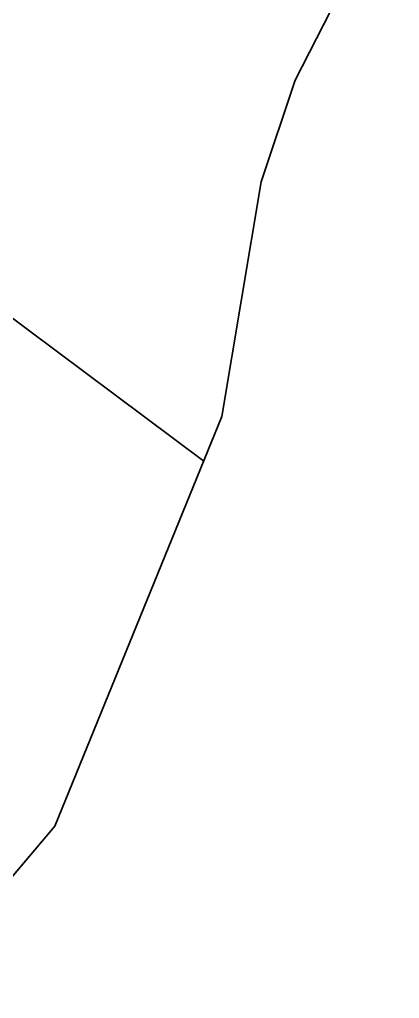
# Model space of a CAD drawing. Header units: metres. Extents: x 251860 to 269438, y 1966787 to 1972367.
# Drawn here: x 253646.09 to 253655.53, y 1969032.22 to 1969056.56 of the extents above; entities that cross this region are included whole.
import ezdxf

# ---------------------------------------------------------------- set-up
doc = ezdxf.new("R2010")
doc.units = ezdxf.units.M
doc.header["$MEASUREMENT"] = 0
doc.layers.add('PDF3_POINTS_line', color=6, linetype='CONTINUOUS')
doc.layers.add('Wall', color=7, linetype='CONTINUOUS', lineweight=20)

msp = doc.modelspace()

# ---------------------------------------------------------------- linework, layer by layer
at = {"layer": 'PDF3_POINTS_line', "lineweight": 30}
for p, q in [((253655.52811, 1969060.11782, 520.1345), (253652.93332, 1969055.05798, 520.1345)), ((253652.93332, 1969055.05798, 520.1345), (253652.09002, 1969052.52806, 520.1345)), ((253652.09002, 1969052.52806, 520.1345), (253651.11697, 1969046.68978, 520.1345)), ((253646.9653, 1969036.50523, 520.1345), (253651.11697, 1969046.68978, 520.1345)), ((253646.9653, 1969036.50523, 520.1345), (253643.3326, 1969032.22382, 520.1345))]:
    msp.add_line(p, q, dxfattribs=at)
at = {"layer": 'Wall', "lineweight": 35, "ltscale": 2}
for p, q in [((253650.66495, 1969045.58091, 520.1345), (253624.10635, 1969065.44229, 520.1345)), ((253655.52811, 1969060.11782, 520.1345), (253652.93332, 1969055.05798, 520.1345)), ((253652.93332, 1969055.05798, 520.1345), (253652.09002, 1969052.52806, 520.1345)), ((253652.09002, 1969052.52806, 520.1345), (253651.11697, 1969046.68978, 520.1345)), ((253646.9653, 1969036.50523, 520.1345), (253651.11697, 1969046.68978, 520.1345)), ((253646.9653, 1969036.50523, 520.1345), (253643.3326, 1969032.22382, 520.1345))]:
    msp.add_line(p, q, dxfattribs=at)

doc.saveas('drawing.dxf')
